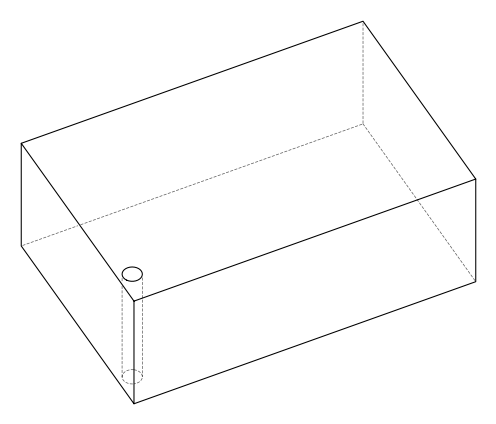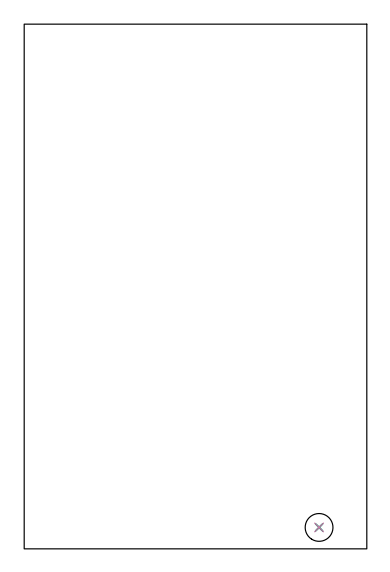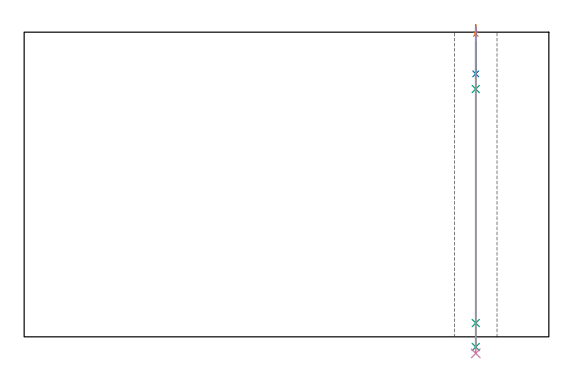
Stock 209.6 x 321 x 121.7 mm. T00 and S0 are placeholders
(PLAN: 4 operations, 3 tool changes, 1.2 min)
(1 SPOT_DRILL | STEP1HOLE | NXT0321_9005460120000 | 0.03 min | 4 mm3)
(2 DRILL_BLIND_HOLE_INTO_CENTER | STEP1HOLE | NXT0301_082 | 0.08 min | 1473 mm3)
(3 GUN_DRILL_THROUGH_HOLE | STEP1HOLE | UGT0307_008 | 0.6 min | 10082 mm3)
(4 DRILL_TO_ENLARGE_THROUGH_HOLE | STEP1HOLE | UGT0301_044 | 0.52 min | 16030 mm3)
(TOOL NXT0321_9005460120000 | NC Spot Drill, 142deg, 12mm, Carbide, Uncoated | D12 PA142 FL30 Z2)
(TOOL NXT0301_082 | Carbide Drill 11.1mm [860.1-1110-033A1-MM 2214] | D11.1 PA140 FL55 Z2)
(TOOL UGT0307_008 | Gun Drill 11 mm | D11 PA130 FL24 Z1)
(TOOL UGT0301_044 | Twist Drill 17 mm | D17 PA118 FL125 Z2)
(OP 1 SPOT_DRILL)
G17 G21 G94 G90
T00 M6
G54
G17 G0 G90 X180.4 Y13.1 S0 M3
G43 Z131.7 H0
G94 G81 G98 Z120.968 F250. R124.7
G80
M5
M2
(OP 2 DRILL_BLIND_HOLE_INTO_CENTER)
G17 G21 G94 G90
T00 M6
G54
G17 G0 G90 X180.4 Y13.1 S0 M3
G43 Z131.7 H1
G94 G81 G98 Z105.05 F250. R123.7
G80
M5
M2
(OP 3 GUN_DRILL_THROUGH_HOLE)
G17 G21 G94 G90
T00 M6
G54
G17 G0 G90 X180.4 Y13.1 M8
G43 Z131.7 H0
Z117.889
S716 M3
G94 G1 Z98.987 F125. M26
G4 X.084
Z5.5 F250.
G4 X.084
Z-4.065 F125.
G4 X.084
M5
M9
G0 Z117.889
Z131.7
M2
(OP 4 DRILL_TO_ENLARGE_THROUGH_HOLE)
G17 G21 G94 G90
T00 M6
G54
G17 G0 G90 X180.4 Y13.1 S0 M3
G43 Z131.7 H0
G94 G73 G98 Z-6.607 F250. Q16.038 R123.7
G80
M5
M2
